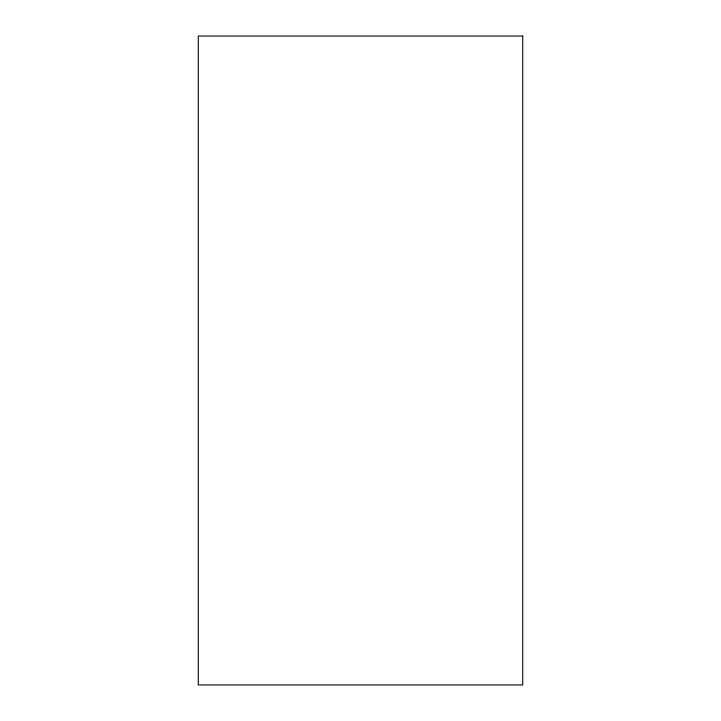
<?xml version="1.0" encoding="UTF-8"?>
<svg xmlns="http://www.w3.org/2000/svg" width="721" height="721" viewBox="0 0 721 721"><rect width="100%" height="100%" fill="white"/><g stroke="black" fill="none" stroke-linecap="round" stroke-linejoin="round"><path stroke-width="1.08" d="M522.725 36.05L198.275 36.05L198.275 684.95L522.725 684.95L522.725 36.05"/></g></svg>
